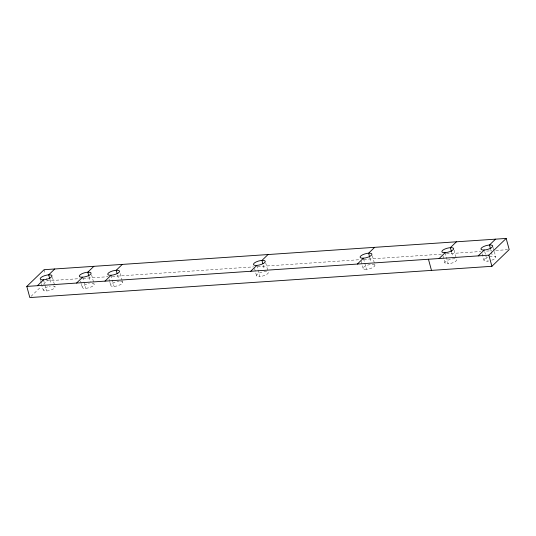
<?xml version="1.0" encoding="UTF-8"?>
<svg xmlns="http://www.w3.org/2000/svg" width="536" height="536" viewBox="0 0 536 536"><rect width="100%" height="100%" fill="white"/><g stroke="black" fill="none" stroke-linecap="round" stroke-linejoin="round"><path stroke-width="0.4" stroke-dasharray="2.68 2.01" d="M31.021 296.408L41.158 286.606M43.543 284.294L47.121 280.837L79.71 278.633M83.047 278.405L108.118 276.71M112.292 276.429L253.508 266.874M257.689 266.593L359.629 259.699M363.81 259.417L441.517 254.158M446.528 253.823L480.792 251.505M486.641 251.109L491.653 250.768M495.834 250.486L507.532 249.696M493.207 247.552L494.078 250.734M494.293 251.525L495.807 257.099M490.755 249.789L491.184 251.384M491.405 252.175L492.483 256.154M484.705 251.625L487.298 261.173M482.246 253.863L483.975 260.228A6.117 2.03 -15.2 0 0 488.765 260.992M454.113 250.191L456.27 258.151M451.654 252.436L452.739 256.416M445.168 252.677L448.197 263.819A6.117 2.03 -15.2 0 0 456.706 259.739A6.117 2.03 -15.2 0 0 447.473 260.369A6.117 2.03 -15.2 0 0 448.197 263.819M442.93 255.712L444.88 262.875M372.359 255.726L374.952 265.273A6.117 2.03 -15.2 0 1 366.443 269.347L363.415 258.205M369.9 257.963L370.986 261.943M361.177 261.246L363.127 268.402M265.722 262.935L267.886 270.894M263.27 265.179L264.349 269.152M256.784 265.421L259.813 276.556A6.117 2.03 -15.2 0 0 268.322 272.482A6.117 2.03 -15.2 0 0 259.082 273.112A6.117 2.03 -15.2 0 0 259.813 276.556M254.546 268.456L256.489 275.618M120.205 273.588L121.94 279.953M122.154 280.75L122.583 282.345M117.538 275.035L118.617 279.015M111.053 275.276L112.131 279.256M112.346 280.053L114.074 286.418M109.029 279.109L109.679 281.494M109.893 282.291L110.758 285.474M91.556 274.713L94.148 284.268M89.097 276.958L90.396 281.735M82.618 277.199L83.696 281.179M83.911 281.976L85.639 288.341M80.594 281.031L81.238 283.417M81.459 284.214L82.323 287.397M52.454 277.36L55.054 286.907M50.002 279.604L51.081 283.578M44.093 269.695L45.171 273.675M46.471 278.452L47.121 280.837M43.517 279.846L44.595 283.825M44.816 284.616L46.545 290.981M40.629 280.495L41.279 282.881M41.493 283.678L43.222 290.043M489.469 256.67A6.117 2.03 -15.2 0 1 495.7 256.851A6.117 2.03 -15.2 0 1 491.827 260.181M483.975 260.228A6.117 2.03 -15.2 0 1 487.954 257.146M366.443 269.347A6.117 2.03 -15.2 0 1 365.72 265.896A6.117 2.03 -15.2 0 1 374.952 265.273M120.56 281.393A6.117 2.03 -15.2 0 1 119.086 285.246A6.117 2.03 -15.2 0 1 110.744 285.293A6.117 2.03 -15.2 0 1 119.267 281.4M92.118 283.316A6.117 2.03 -15.2 0 1 91.113 286.974A6.117 2.03 -15.2 0 1 82.383 287.564A6.117 2.03 -15.2 0 1 89.358 283.504M53.024 285.963A6.117 2.03 -15.2 0 1 52.019 289.621A6.117 2.03 -15.2 0 1 43.282 290.211A6.117 2.03 -15.2 0 1 50.263 286.144"/><path stroke-width="0.8" d="M26.8 286.418L44.093 269.695L506.172 238.44L509.2 249.582L491.907 266.305L29.828 297.56L26.8 286.418L488.879 255.163L506.172 238.44M37.466 285.695L43.517 279.846A6.117 2.03 -15.2 0 0 52.026 275.772A6.117 2.03 -15.2 0 0 42.786 276.395A6.117 2.03 -15.2 0 0 43.517 279.846M54.759 268.978L48.702 274.827L49.788 278.807M76.561 283.055L82.618 277.199A6.117 2.03 -15.2 0 0 91.12 273.125A6.117 2.03 -15.2 0 0 81.887 273.749A6.117 2.03 -15.2 0 0 82.618 277.199M93.854 266.332L87.804 272.181L88.882 276.161M104.996 281.132L111.053 275.276A6.117 2.03 -15.2 0 0 119.561 271.203A6.117 2.03 -15.2 0 0 110.322 271.826A6.117 2.03 -15.2 0 0 111.053 275.276M122.288 264.409L116.238 270.258L117.103 273.44M250.734 271.27L256.784 265.421A6.117 2.03 -15.2 0 0 265.293 261.347A6.117 2.03 -15.2 0 0 256.061 261.97A6.117 2.03 -15.2 0 0 256.784 265.421M268.027 254.553L261.97 260.402L262.834 263.585M357.365 264.06L363.415 258.205A6.117 2.03 -15.2 0 0 371.924 254.131A6.117 2.03 -15.2 0 0 362.691 254.754A6.117 2.03 -15.2 0 0 363.415 258.205M374.657 247.337L368.607 253.193L369.686 257.166M439.118 258.526L445.168 252.677A6.117 2.03 -15.2 0 0 453.677 248.604A6.117 2.03 -15.2 0 0 444.445 249.227A6.117 2.03 -15.2 0 0 445.168 252.677M456.411 241.81L450.361 247.659L451.439 251.639M478.219 255.886L484.269 250.031A6.117 2.03 -15.2 0 0 492.778 245.957A6.117 2.03 -15.2 0 0 483.546 246.58A6.117 2.03 -15.2 0 0 484.269 250.031M495.512 239.163L489.455 245.019L490.541 248.992M488.879 255.163L491.907 266.305M428.452 259.25L431.48 270.392"/></g></svg>
